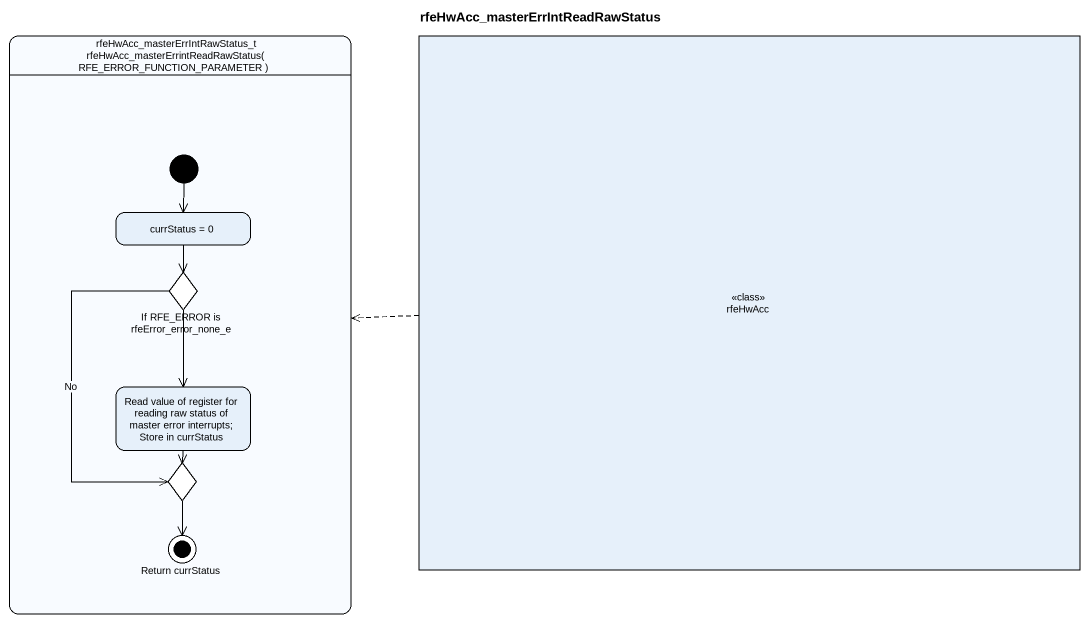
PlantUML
@startuml
title rfeHwAcc_masterErrIntReadRawStatus
hide empty description
state "rfeHwAcc_masterErrIntRawStatus_t rfeHwAcc_masterErrintReadRawStatus( RFE_ERROR_FUNCTION_PARAMETER )" as rfeHwAcc {
  state "currStatus = 0" as currStatus_0
  state "If RFE_ERROR is rfeError_error_none_e" as If_RFE_ERROR_is_rfeError <<choice>>
  state "Read value of register for reading raw status of master error interrupts; Store in currStatus" as Read_value_of_register_for
  state choice1 <<choice>>
  state "Return currStatus" as Return_currStatus <<end>>
  [*] --> currStatus_0
}
state "rfeHwAcc" as rfeHwAcc_2 <<class>>
rfeHwAcc_2 -left[dashed]-> rfeHwAcc
currStatus_0 --> If_RFE_ERROR_is_rfeError
If_RFE_ERROR_is_rfeError --> Read_value_of_register_for
If_RFE_ERROR_is_rfeError --> choice1 : No
Read_value_of_register_for --> choice1
choice1 --> Return_currStatus
@enduml
